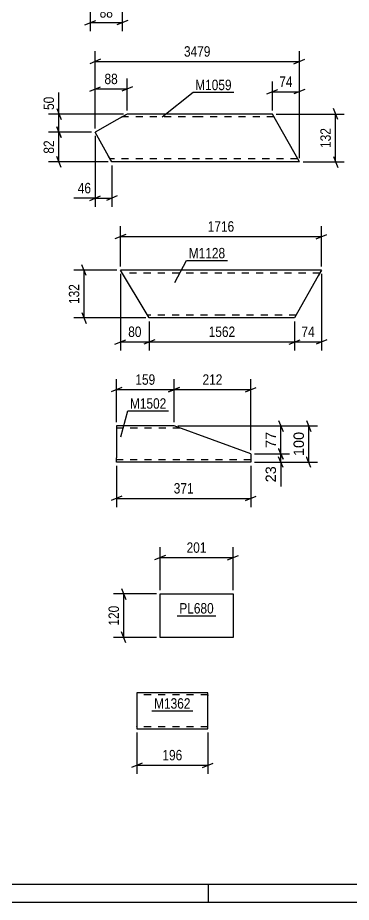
# Model space of a CAD drawing. Header units: millimetres. Extents: x 0 to 594, y 0 to 420.
# Drawn here: x 331.3 to 423.4, y 0 to 244 of the extents above; entities that cross this region are included whole.
import ezdxf

# ---------------------------------------------------------------- set-up
doc = ezdxf.new("R2010")
doc.units = ezdxf.units.MM
doc.linetypes.add('DXK_LINE_DOT2', pattern=[3.9198, 1.9599, -1.9599])
doc.styles.add('Arial', font='ARIAL.TTF', dxfattribs={"height": 0.2})
doc.styles.add('Arial Narrow', font='ARIALN.TTF', dxfattribs={"height": 0.2})

# ---------------------------------------------------------------- blocks, each defined once
blk = doc.blocks.new('Unknown-284936067-1132')
at = {"color": 5, "linetype": 'Continuous'}
for p, q in [((5, 5), (589, 5)), ((384, 0), (384, 5)), ((0, 0), (594, 0))]:
    blk.add_line(p, q, dxfattribs=at)
blk = doc.blocks.new('Part-284936067-10081 - 10075')
at = {"color": 2, "linetype": 'Continuous'}
for p, q in [((374.48, 131.39), (358.61, 131.39)), ((358.61, 131.39), (358.61, 122.59)), ((395.67, 123.67), (374.48, 131.39)), ((358.61, 121.74), (358.61, 122.59)), ((395.67, 123.67), (395.67, 121.39)), ((358.61, 121.48), (358.61, 121.74)), ((358.61, 121.39), (358.61, 121.48)), ((395.67, 121.39), (358.61, 121.39))]:
    blk.add_line(p, q, dxfattribs=at)
at = {"color": 7, "linetype": 'DXK_LINE_DOT2'}
for p, q in [((376.12, 130.79), (358.61, 130.79)), ((358.61, 122.13), (358.61, 122.59)), ((358.61, 121.74), (358.61, 122.36)), ((358.61, 121.99), (358.61, 122.04)), ((358.61, 121.99), (358.61, 122.04)), ((395.67, 121.99), (358.61, 121.99)), ((358.61, 121.39), (358.61, 121.39))]:
    blk.add_line(p, q, dxfattribs=at)
blk = doc.blocks.new('Part-284936067-10287 - 10281')
at = {"color": 2, "linetype": 'Continuous'}
for p, q in [((361.52, 217.4), (358.68, 215.8)), ((381.52, 217.4), (361.52, 217.4)), ((401.62, 217.4), (381.62, 217.4)), ((409.06, 204.2), (401.62, 217.4)), ((358.68, 215.8), (352.68, 212.41)), ((356.41, 205.8), (352.68, 212.41)), ((357.31, 204.2), (356.41, 205.8)), ((381.52, 204.2), (357.31, 204.2)), ((409.06, 204.2), (381.62, 204.2))]:
    blk.add_line(p, q, dxfattribs=at)
at = {"color": 7, "linetype": 'DXK_LINE_DOT2'}
for p, q in [((361.52, 217.4), (359.76, 216.41)), ((381.52, 216.6), (360.1, 216.6)), ((402.07, 216.6), (381.62, 216.6)), ((357.24, 204.32), (356.41, 205.8)), ((381.52, 205), (356.86, 205)), ((408.61, 205), (381.62, 205)), ((408.61, 205), (408.57, 205.06))]:
    blk.add_line(p, q, dxfattribs=at)
blk = doc.blocks.new('Part-284936067-9419 - 9413')
at = {"color": 2, "linetype": 'Continuous'}
for p, q in [((387.64, 174.35), (359.65, 174.35)), ((367.04, 162.14), (359.65, 174.35)), ((415.18, 174.35), (387.74, 174.35)), ((415.18, 174.35), (414.28, 172.75)), ((414.28, 172.75), (407.74, 161.15)), ((367.64, 161.15), (367.04, 162.14)), ((387.64, 161.15), (367.64, 161.15)), ((407.74, 161.15), (387.74, 161.15))]:
    blk.add_line(p, q, dxfattribs=at)
at = {"color": 7, "linetype": 'DXK_LINE_DOT2'}
for p, q in [((387.64, 173.55), (360.14, 173.55)), ((414.73, 173.55), (387.74, 173.55)), ((415.11, 174.23), (414.28, 172.75)), ((367.15, 161.95), (367.11, 162.01)), ((387.64, 161.95), (367.15, 161.95)), ((408.19, 161.95), (387.74, 161.95)), ((408.19, 161.95), (408.22, 162.01))]:
    blk.add_line(p, q, dxfattribs=at)
blk = doc.blocks.new('Part-284936067-9601 - 9595')
at = {"color": 2, "linetype": 'Continuous'}
for p, q in [((383.8, 57.81), (364.18, 57.81)), ((364.18, 57.81), (364.18, 47.9)), ((383.8, 49.01), (383.8, 57.81)), ((383.8, 47.81), (383.8, 49.01)), ((364.18, 47.9), (364.18, 47.81)), ((364.18, 47.81), (383.8, 47.81))]:
    blk.add_line(p, q, dxfattribs=at)
at = {"color": 7, "linetype": 'DXK_LINE_DOT2'}
for p, q in [((383.8, 57.21), (364.18, 57.21)), ((383.8, 57.16), (383.8, 57.21)), ((383.8, 57.21), (383.8, 57.16)), ((383.8, 57.07), (383.8, 57.16)), ((383.8, 57.16), (383.8, 57.07)), ((364.18, 48.41), (364.18, 48.46)), ((383.8, 48.41), (364.18, 48.41)), ((383.8, 48.46), (383.8, 48.78)), ((383.8, 48.41), (383.8, 48.46))]:
    blk.add_line(p, q, dxfattribs=at)
blk = doc.blocks.new('Part-284936067-9817 - 9811')
at = {"color": 2, "linetype": 'Continuous'}
for p, q in [((370.6, 73.05), (370.6, 85.05)), ((370.6, 85.05), (390.74, 85.05)), ((390.74, 85.05), (390.74, 73.05)), ((390.74, 73.05), (370.6, 73.05))]:
    blk.add_line(p, q, dxfattribs=at)
blk = doc.blocks.new('StraightDimension-284936067-10101 - 10075')
at = {"color": 7, "linetype": 'Continuous'}
for p, q in [((374.48, 132.39), (374.48, 144.24)), ((395.67, 124.67), (395.67, 144.24)), ((375.98, 141.99), (372.98, 140.79)), ((394.17, 140.79), (397.17, 141.99)), ((374.48, 141.39), (395.67, 141.39))]:
    blk.add_line(p, q, dxfattribs=at)
at = {"color": 0}
blk.add_wipeout([(388.42, 142.14), (388.42, 146.34), (381.73, 146.34), (381.73, 142.14)], dxfattribs=at)
at = {"color": 3, "style": 'Arial Narrow'}
blk.add_text('212', height=2.863, dxfattribs=at).set_placement((382.33, 142.74))
blk = doc.blocks.new('StraightDimension-284936067-20763 - 10075')
at = {"color": 7, "linetype": 'Continuous'}
for p, q in [((411.06, 132.89), (412.26, 129.89)), ((375.48, 131.39), (414.06, 131.39)), ((411.66, 121.39), (411.66, 131.39)), ((412.26, 119.89), (411.06, 122.89)), ((396.67, 121.39), (414.06, 121.39))]:
    blk.add_line(p, q, dxfattribs=at)
at = {"color": 0}
blk.add_wipeout([(410.91, 130.33), (406.71, 130.33), (406.71, 122.46), (410.91, 122.46)], dxfattribs=at)
at = {"color": 3, "style": 'Arial'}
blk.add_text('100', height=2.865, rotation=90.0002, dxfattribs=at).set_placement((410.31, 123.06))
blk = doc.blocks.new('StraightDimension-284936067-20737 - 10075')
at = {"color": 7, "linetype": 'Continuous'}
for p, q in [((403.34, 132.89), (404.54, 129.89)), ((375.48, 131.39), (406.34, 131.39)), ((403.94, 123.67), (403.94, 131.39)), ((404.54, 122.17), (403.34, 125.17)), ((396.67, 123.67), (406.34, 123.67))]:
    blk.add_line(p, q, dxfattribs=at)
at = {"color": 0}
blk.add_wipeout([(403.19, 130.35), (398.99, 130.35), (398.99, 124.71), (403.19, 124.71)], dxfattribs=at)
at = {"color": 3, "style": 'Arial'}
blk.add_text('77', height=2.865, rotation=90.0002, dxfattribs=at).set_placement((402.59, 125.31))
blk = doc.blocks.new('StraightDimension-284936067-10083 - 10075')
at = {"color": 7, "linetype": 'Continuous'}
for p, q in [((358.58, 132.39), (358.58, 144.24)), ((374.48, 132.39), (374.48, 144.24)), ((360.08, 141.99), (357.08, 140.79)), ((372.98, 140.79), (375.98, 141.99)), ((358.58, 141.39), (374.48, 141.39))]:
    blk.add_line(p, q, dxfattribs=at)
at = {"color": 0}
blk.add_wipeout([(369.87, 142.14), (369.87, 146.34), (363.19, 146.34), (363.19, 142.14)], dxfattribs=at)
at = {"color": 3, "style": 'Arial Narrow'}
blk.add_text('159', height=2.863, dxfattribs=at).set_placement((363.79, 142.74))
blk = doc.blocks.new('StraightDimension-284936067-10119 - 10075')
at = {"color": 7, "linetype": 'Continuous'}
for p, q in [((358.58, 120.39), (358.58, 108.99)), ((395.67, 120.39), (395.67, 108.99)), ((360.08, 111.99), (357.08, 110.79)), ((358.58, 111.39), (395.67, 111.39)), ((394.17, 110.79), (397.17, 111.99))]:
    blk.add_line(p, q, dxfattribs=at)
at = {"color": 0}
blk.add_wipeout([(380.47, 112.14), (380.47, 116.34), (373.78, 116.34), (373.78, 112.14)], dxfattribs=at)
at = {"color": 3, "style": 'Arial Narrow'}
blk.add_text('371', height=2.863, dxfattribs=at).set_placement((374.38, 112.74))
blk = doc.blocks.new('StraightDimension-284936067-20738 - 10075')
at = {"color": 7, "linetype": 'Continuous'}
for p, q in [((403.34, 125.17), (404.54, 122.17)), ((396.67, 123.67), (406.34, 123.67)), ((404.54, 119.89), (403.34, 122.89)), ((403.94, 121.39), (403.94, 123.67)), ((396.67, 121.39), (406.34, 121.39))]:
    blk.add_line(p, q, dxfattribs=at)
at = {"color": 0}
blk.add_wipeout([(403.19, 120.87), (398.99, 120.87), (398.99, 115.22), (403.19, 115.22)], dxfattribs=at)
at = {"color": 7, "linetype": 'Continuous'}
blk.add_line((403.94, 121.39), (403.94, 114.69), dxfattribs=at)
blk.add_line((403.94, 121.39), (403.94, 114.69), dxfattribs=at)
at = {"color": 3, "style": 'Arial'}
blk.add_text('23', height=2.865, rotation=90.0002, dxfattribs=at).set_placement((402.59, 115.82))
blk = doc.blocks.new('StraightDimension-284936067-10391 - 10281')
at = {"color": 7, "linetype": 'Continuous'}
for p, q in [((401.62, 218.4), (401.62, 226.39)), ((409.06, 205.2), (409.06, 226.39)), ((400.12, 222.94), (403.12, 224.14)), ((401.62, 223.54), (409.06, 223.54)), ((410.56, 224.14), (407.56, 222.94))]:
    blk.add_line(p, q, dxfattribs=at)
at = {"color": 0}
blk.add_wipeout([(407.77, 224.29), (407.77, 228.49), (402.91, 228.49), (402.91, 224.29)], dxfattribs=at)
at = {"color": 3, "style": 'Arial Narrow'}
blk.add_text('74', height=2.863, dxfattribs=at).set_placement((403.51, 224.89))
blk = doc.blocks.new('StraightDimension-284936067-10359 - 10281')
at = {"color": 7, "linetype": 'Continuous'}
for p, q in [((352.68, 211.41), (352.68, 191.8)), ((357.31, 203.2), (357.31, 191.8)), ((351.18, 193.6), (354.18, 194.8)), ((352.68, 194.2), (357.31, 194.2)), ((358.81, 194.8), (355.81, 193.6))]:
    blk.add_line(p, q, dxfattribs=at)
at = {"color": 0}
blk.add_wipeout([(352.15, 194.95), (352.15, 199.15), (347.3, 199.15), (347.3, 194.95)], dxfattribs=at)
at = {"color": 7, "linetype": 'Continuous'}
blk.add_line((352.68, 194.2), (346.77, 194.2), dxfattribs=at)
blk.add_line((352.68, 194.2), (346.77, 194.2), dxfattribs=at)
at = {"color": 3, "style": 'Arial Narrow'}
blk.add_text('46', height=2.863, dxfattribs=at).set_placement((347.9, 195.55))
blk = doc.blocks.new('StraightDimension-284936067-20586 - 10281')
at = {"color": 7, "linetype": 'Continuous'}
for p, q in [((360.52, 217.4), (339.83, 217.4)), ((342.08, 218.9), (343.28, 215.9)), ((342.68, 212.41), (342.68, 217.4)), ((351.68, 212.41), (339.83, 212.41)), ((343.28, 210.91), (342.08, 213.91))]:
    blk.add_line(p, q, dxfattribs=at)
at = {"color": 0}
blk.add_wipeout([(341.93, 222.78), (337.73, 222.78), (337.73, 217.92), (341.93, 217.92)], dxfattribs=at)
at = {"color": 7, "linetype": 'Continuous'}
blk.add_line((342.68, 217.4), (342.68, 223.3), dxfattribs=at)
blk.add_line((342.68, 217.4), (342.68, 223.3), dxfattribs=at)
at = {"color": 3, "style": 'Arial Narrow'}
blk.add_text('50', height=2.863, rotation=90.0002, dxfattribs=at).set_placement((341.33, 218.52))
blk = doc.blocks.new('StraightDimension-284936067-10290 - 10281')
at = {"color": 7, "linetype": 'Continuous'}
for p, q in [((352.68, 213.41), (352.68, 234.74)), ((409.06, 205.2), (409.06, 234.74)), ((354.18, 232.49), (351.18, 231.29)), ((352.68, 231.89), (409.06, 231.89)), ((407.56, 231.29), (410.56, 232.49))]:
    blk.add_line(p, q, dxfattribs=at)
at = {"color": 0}
blk.add_wipeout([(385.13, 232.64), (385.13, 236.84), (376.61, 236.84), (376.61, 232.64)], dxfattribs=at)
at = {"color": 3, "style": 'Arial Narrow'}
blk.add_text('3479', height=2.863, dxfattribs=at).set_placement((377.21, 233.24))
blk = doc.blocks.new('StraightDimension-284936067-10373 - 10281')
at = {"color": 7, "linetype": 'Continuous'}
for p, q in [((352.68, 213.41), (352.68, 227.16)), ((361.52, 218.4), (361.52, 227.16)), ((351.18, 223.71), (354.18, 224.91)), ((363.02, 224.91), (360.02, 223.71)), ((352.68, 224.31), (361.52, 224.31))]:
    blk.add_line(p, q, dxfattribs=at)
at = {"color": 0}
blk.add_wipeout([(359.53, 225.06), (359.53, 229.26), (354.67, 229.26), (354.67, 225.06)], dxfattribs=at)
at = {"color": 3, "style": 'Arial Narrow'}
blk.add_text('88', height=2.863, dxfattribs=at).set_placement((355.27, 225.66))
blk = doc.blocks.new('StraightDimension-284936067-10301 - 10281')
at = {"color": 7, "linetype": 'Continuous'}
for p, q in [((402.62, 217.4), (421.46, 217.4)), ((419.66, 215.9), (418.46, 218.9)), ((419.06, 204.2), (419.06, 217.4)), ((418.46, 205.7), (419.66, 202.7)), ((410.06, 204.2), (421.46, 204.2))]:
    blk.add_line(p, q, dxfattribs=at)
at = {"color": 0}
blk.add_wipeout([(418.31, 214.14), (414.11, 214.14), (414.11, 207.45), (418.31, 207.45)], dxfattribs=at)
at = {"color": 3, "style": 'Arial Narrow'}
blk.add_text('132', height=2.863, rotation=90.0002, dxfattribs=at).set_placement((417.71, 208.05))
blk = doc.blocks.new('StraightDimension-284936067-20587 - 10281')
at = {"color": 7, "linetype": 'Continuous'}
for p, q in [((351.68, 212.41), (339.83, 212.41)), ((342.08, 213.91), (343.28, 210.91)), ((342.68, 204.2), (342.68, 212.41)), ((343.28, 202.7), (342.08, 205.7)), ((356.31, 204.2), (339.83, 204.2))]:
    blk.add_line(p, q, dxfattribs=at)
at = {"color": 0}
blk.add_wipeout([(341.93, 210.73), (337.73, 210.73), (337.73, 205.88), (341.93, 205.88)], dxfattribs=at)
at = {"color": 3, "style": 'Arial Narrow'}
blk.add_text('82', height=2.863, rotation=90.0002, dxfattribs=at).set_placement((341.33, 206.48))
blk = doc.blocks.new('StraightDimension-284936067-9076 - 9039')
at = {"color": 7, "linetype": 'Continuous'}
for p, q in [((351.34, 256.62), (351.34, 240.24)), ((360.18, 251.64), (360.18, 240.24)), ((349.84, 242.04), (352.84, 243.24)), ((351.34, 242.64), (360.18, 242.64)), ((361.68, 243.24), (358.68, 242.04))]:
    blk.add_line(p, q, dxfattribs=at)
at = {"color": 0}
blk.add_wipeout([(358.19, 243.39), (358.19, 247.59), (353.33, 247.59), (353.33, 243.39)], dxfattribs=at)
at = {"color": 3, "style": 'Arial Narrow'}
blk.add_text('88', height=2.863, dxfattribs=at).set_placement((353.93, 243.99))
blk = doc.blocks.new('StraightDimension-284936067-20679 - 9413')
at = {"color": 7, "linetype": 'Continuous'}
for p, q in [((367.64, 160.15), (367.64, 152.17)), ((407.74, 160.15), (407.74, 152.17)), ((369.14, 155.17), (366.14, 153.97)), ((367.64, 154.57), (407.74, 154.57)), ((406.24, 153.97), (409.24, 155.17))]:
    blk.add_line(p, q, dxfattribs=at)
at = {"color": 0}
blk.add_wipeout([(391.94, 155.32), (391.94, 159.52), (383.43, 159.52), (383.43, 155.32)], dxfattribs=at)
at = {"color": 3, "style": 'Arial Narrow'}
blk.add_text('1562', height=2.863, dxfattribs=at).set_placement((384.03, 155.92))
blk = doc.blocks.new('StraightDimension-284936067-9498 - 9413')
at = {"color": 7, "linetype": 'Continuous'}
for p, q in [((359.65, 175.35), (359.65, 186.46)), ((415.18, 175.35), (415.18, 186.46)), ((361.15, 184.21), (358.15, 183.01)), ((359.65, 183.61), (415.18, 183.61)), ((413.68, 183.01), (416.68, 184.21))]:
    blk.add_line(p, q, dxfattribs=at)
at = {"color": 0}
blk.add_wipeout([(391.67, 184.36), (391.67, 188.56), (383.16, 188.56), (383.16, 184.36)], dxfattribs=at)
at = {"color": 3, "style": 'Arial Narrow'}
blk.add_text('1716', height=2.863, dxfattribs=at).set_placement((383.76, 184.96))
blk = doc.blocks.new('StraightDimension-284936067-9474 - 9413')
at = {"color": 7, "linetype": 'Continuous'}
for p, q in [((350.25, 172.85), (349.05, 175.85)), ((358.65, 174.35), (346.8, 174.35)), ((349.65, 161.15), (349.65, 174.35)), ((366.64, 161.15), (346.8, 161.15)), ((349.05, 162.65), (350.25, 159.65))]:
    blk.add_line(p, q, dxfattribs=at)
at = {"color": 0}
blk.add_wipeout([(348.9, 171.09), (344.7, 171.09), (344.7, 164.41), (348.9, 164.41)], dxfattribs=at)
at = {"color": 3, "style": 'Arial Narrow'}
blk.add_text('132', height=2.863, rotation=90.0002, dxfattribs=at).set_placement((348.3, 165.01))
blk = doc.blocks.new('StraightDimension-284936067-20678 - 9413')
at = {"color": 7, "linetype": 'Continuous'}
for p, q in [((415.18, 173.35), (415.18, 152.17)), ((407.74, 160.15), (407.74, 152.17)), ((406.24, 153.97), (409.24, 155.17)), ((407.74, 154.57), (415.18, 154.57)), ((416.68, 155.17), (413.68, 153.97))]:
    blk.add_line(p, q, dxfattribs=at)
at = {"color": 0}
blk.add_wipeout([(413.88, 155.32), (413.88, 159.52), (409.03, 159.52), (409.03, 155.32)], dxfattribs=at)
at = {"color": 3, "style": 'Arial Narrow'}
blk.add_text('74', height=2.863, dxfattribs=at).set_placement((409.63, 155.92))
blk = doc.blocks.new('StraightDimension-284936067-20680 - 9413')
at = {"color": 7, "linetype": 'Continuous'}
for p, q in [((359.65, 173.35), (359.65, 152.17)), ((367.64, 160.15), (367.64, 152.17)), ((358.15, 153.97), (361.15, 155.17)), ((359.65, 154.57), (367.64, 154.57)), ((369.14, 155.17), (366.14, 153.97))]:
    blk.add_line(p, q, dxfattribs=at)
at = {"color": 0}
blk.add_wipeout([(366.07, 155.32), (366.07, 159.52), (361.22, 159.52), (361.22, 155.32)], dxfattribs=at)
at = {"color": 3, "style": 'Arial Narrow'}
blk.add_text('80', height=2.863, dxfattribs=at).set_placement((361.82, 155.92))
blk = doc.blocks.new('StraightDimension-284936067-9603 - 9595')
at = {"color": 7, "linetype": 'Continuous'}
for p, q in [((364.18, 46.81), (364.18, 35.41)), ((383.8, 46.81), (383.8, 35.41)), ((365.68, 38.41), (362.68, 37.21)), ((364.18, 37.81), (383.8, 37.81)), ((382.3, 37.21), (385.3, 38.41))]:
    blk.add_line(p, q, dxfattribs=at)
at = {"color": 0}
blk.add_wipeout([(377.33, 38.56), (377.33, 42.76), (370.65, 42.76), (370.65, 38.56)], dxfattribs=at)
at = {"color": 3, "style": 'Arial Narrow'}
blk.add_text('196', height=2.863, dxfattribs=at).set_placement((371.25, 39.16))
blk = doc.blocks.new('StraightDimension-284936067-9819 - 9811')
at = {"color": 7, "linetype": 'Continuous'}
for p, q in [((370.6, 86.05), (370.6, 97.9)), ((390.74, 86.05), (390.74, 97.9)), ((372.1, 95.65), (369.1, 94.45)), ((389.24, 94.45), (392.24, 95.65)), ((370.6, 95.05), (390.74, 95.05))]:
    blk.add_line(p, q, dxfattribs=at)
at = {"color": 0}
blk.add_wipeout([(384.01, 95.8), (384.01, 100), (377.33, 100), (377.33, 95.8)], dxfattribs=at)
at = {"color": 3, "style": 'Arial Narrow'}
blk.add_text('201', height=2.863, dxfattribs=at).set_placement((377.93, 96.4))
blk = doc.blocks.new('StraightDimension-284936067-9830 - 9811')
at = {"color": 7, "linetype": 'Continuous'}
for p, q in [((360, 86.55), (361.2, 83.55)), ((369.6, 85.05), (357.75, 85.05)), ((360.6, 73.05), (360.6, 85.05)), ((361.2, 71.55), (360, 74.55)), ((369.6, 73.05), (357.75, 73.05))]:
    blk.add_line(p, q, dxfattribs=at)
at = {"color": 0}
blk.add_wipeout([(359.85, 82.4), (355.65, 82.4), (355.65, 75.71), (359.85, 75.71)], dxfattribs=at)
at = {"color": 3, "style": 'Arial Narrow'}
blk.add_text('120', height=2.863, rotation=90.0002, dxfattribs=at).set_placement((359.25, 76.31))
blk = doc.blocks.new('Mark-284936067-10077 - 10075')
at = {"color": 0}
blk.add_wipeout([(372.34, 136.14), (372.34, 139.14), (362.29, 139.14), (362.29, 136.14)], dxfattribs=at)
blk.add_wipeout([(372.34, 136.14), (372.34, 139.14), (362.29, 139.14), (362.29, 136.14)], dxfattribs=at)
at = {"color": 30, "linetype": 'Continuous'}
for p, q in [((359.75, 128.33), (361.69, 135.54)), ((361.69, 135.54), (372.94, 135.54))]:
    blk.add_line(p, q, dxfattribs=at)
at = {"color": 3, "style": 'Arial Narrow'}
blk.add_text('M1502', height=2.863, dxfattribs=at).set_placement((362.29, 136.14))
blk = doc.blocks.new('Mark-284936067-10283 - 10281')
at = {"color": 0}
blk.add_wipeout([(390.37, 224), (390.37, 227), (380.31, 227), (380.31, 224)], dxfattribs=at)
blk.add_wipeout([(390.37, 224), (390.37, 227), (380.31, 227), (380.31, 224)], dxfattribs=at)
at = {"color": 30, "linetype": 'Continuous'}
for p, q in [((371.2, 216.65), (379.71, 223.4)), ((379.71, 223.4), (390.97, 223.4))]:
    blk.add_line(p, q, dxfattribs=at)
at = {"color": 3, "style": 'Arial Narrow'}
blk.add_text('M1059', height=2.863, dxfattribs=at).set_placement((380.31, 224))
blk = doc.blocks.new('Mark-284936067-9415 - 9413')
at = {"color": 0}
blk.add_wipeout([(388.59, 177.61), (388.59, 180.61), (378.53, 180.61), (378.53, 177.61)], dxfattribs=at)
blk.add_wipeout([(388.59, 177.61), (388.59, 180.61), (378.53, 180.61), (378.53, 177.61)], dxfattribs=at)
at = {"color": 30, "linetype": 'Continuous'}
for p, q in [((374.64, 170.95), (377.93, 177.01)), ((377.93, 177.01), (389.19, 177.01))]:
    blk.add_line(p, q, dxfattribs=at)
at = {"color": 3, "style": 'Arial Narrow'}
blk.add_text('M1128', height=2.863, dxfattribs=at).set_placement((378.53, 177.61))
blk = doc.blocks.new('Mark-284936067-9597 - 9595')
at = {"color": 0}
blk.add_wipeout([(379.02, 53.41), (379.02, 56.41), (368.96, 56.41), (368.96, 53.41)], dxfattribs=at)
blk.add_wipeout([(379.02, 53.41), (379.02, 56.41), (368.96, 56.41), (368.96, 53.41)], dxfattribs=at)
at = {"color": 30, "linetype": 'Continuous'}
blk.add_line((368.36, 52.81), (379.62, 52.81), dxfattribs=at)
at = {"color": 3, "style": 'Arial Narrow'}
blk.add_text('M1362', height=2.863, dxfattribs=at).set_placement((368.96, 53.41))
blk = doc.blocks.new('Mark-284936067-9813 - 9811')
at = {"color": 0}
blk.add_wipeout([(385.42, 79.65), (385.42, 82.65), (375.92, 82.65), (375.92, 79.65)], dxfattribs=at)
blk.add_wipeout([(385.42, 79.65), (385.42, 82.65), (375.92, 82.65), (375.92, 79.65)], dxfattribs=at)
at = {"color": 30, "linetype": 'Continuous'}
blk.add_line((375.32, 79.05), (386.02, 79.05), dxfattribs=at)
at = {"color": 3, "style": 'Arial Narrow'}
blk.add_text('PL680', height=2.863, dxfattribs=at).set_placement((375.92, 79.65))

msp = doc.modelspace()

# ---------------------------------------------------------------- block references
for name in ['Unknown-284936067-1132', 'Part-284936067-10287 - 10281', 'Part-284936067-9419 - 9413', 'Part-284936067-10081 - 10075', 'Part-284936067-9817 - 9811', 'Part-284936067-9601 - 9595']:
    msp.add_blockref(name, (0, 0))

# ---------------------------------------------------------------- next in the draw order: block references
for name in ['StraightDimension-284936067-9076 - 9039', 'StraightDimension-284936067-10391 - 10281', 'StraightDimension-284936067-10359 - 10281', 'StraightDimension-284936067-9498 - 9413', 'StraightDimension-284936067-20679 - 9413', 'StraightDimension-284936067-10101 - 10075', 'StraightDimension-284936067-9819 - 9811', 'Mark-284936067-9813 - 9811', 'Mark-284936067-9597 - 9595', 'StraightDimension-284936067-9603 - 9595']:
    msp.add_blockref(name, (0, 0))

# ---------------------------------------------------------------- next in the draw order: block references
for name in ['StraightDimension-284936067-20586 - 10281', 'Mark-284936067-9415 - 9413', 'StraightDimension-284936067-9474 - 9413', 'StraightDimension-284936067-20678 - 9413', 'StraightDimension-284936067-20763 - 10075', 'StraightDimension-284936067-9830 - 9811']:
    msp.add_blockref(name, (0, 0))

# ---------------------------------------------------------------- next in the draw order: block references
for name in ['StraightDimension-284936067-10290 - 10281', 'StraightDimension-284936067-20680 - 9413', 'StraightDimension-284936067-20737 - 10075', 'StraightDimension-284936067-10119 - 10075']:
    msp.add_blockref(name, (0, 0))

# ---------------------------------------------------------------- next in the draw order: block references
for name in ['StraightDimension-284936067-10373 - 10281', 'Mark-284936067-10283 - 10281', 'StraightDimension-284936067-10301 - 10281', 'StraightDimension-284936067-10083 - 10075', 'StraightDimension-284936067-20738 - 10075']:
    msp.add_blockref(name, (0, 0))

# ---------------------------------------------------------------- next in the draw order: block references
for name in ['StraightDimension-284936067-20587 - 10281', 'Mark-284936067-10077 - 10075']:
    msp.add_blockref(name, (0, 0))

doc.saveas('drawing.dxf')
